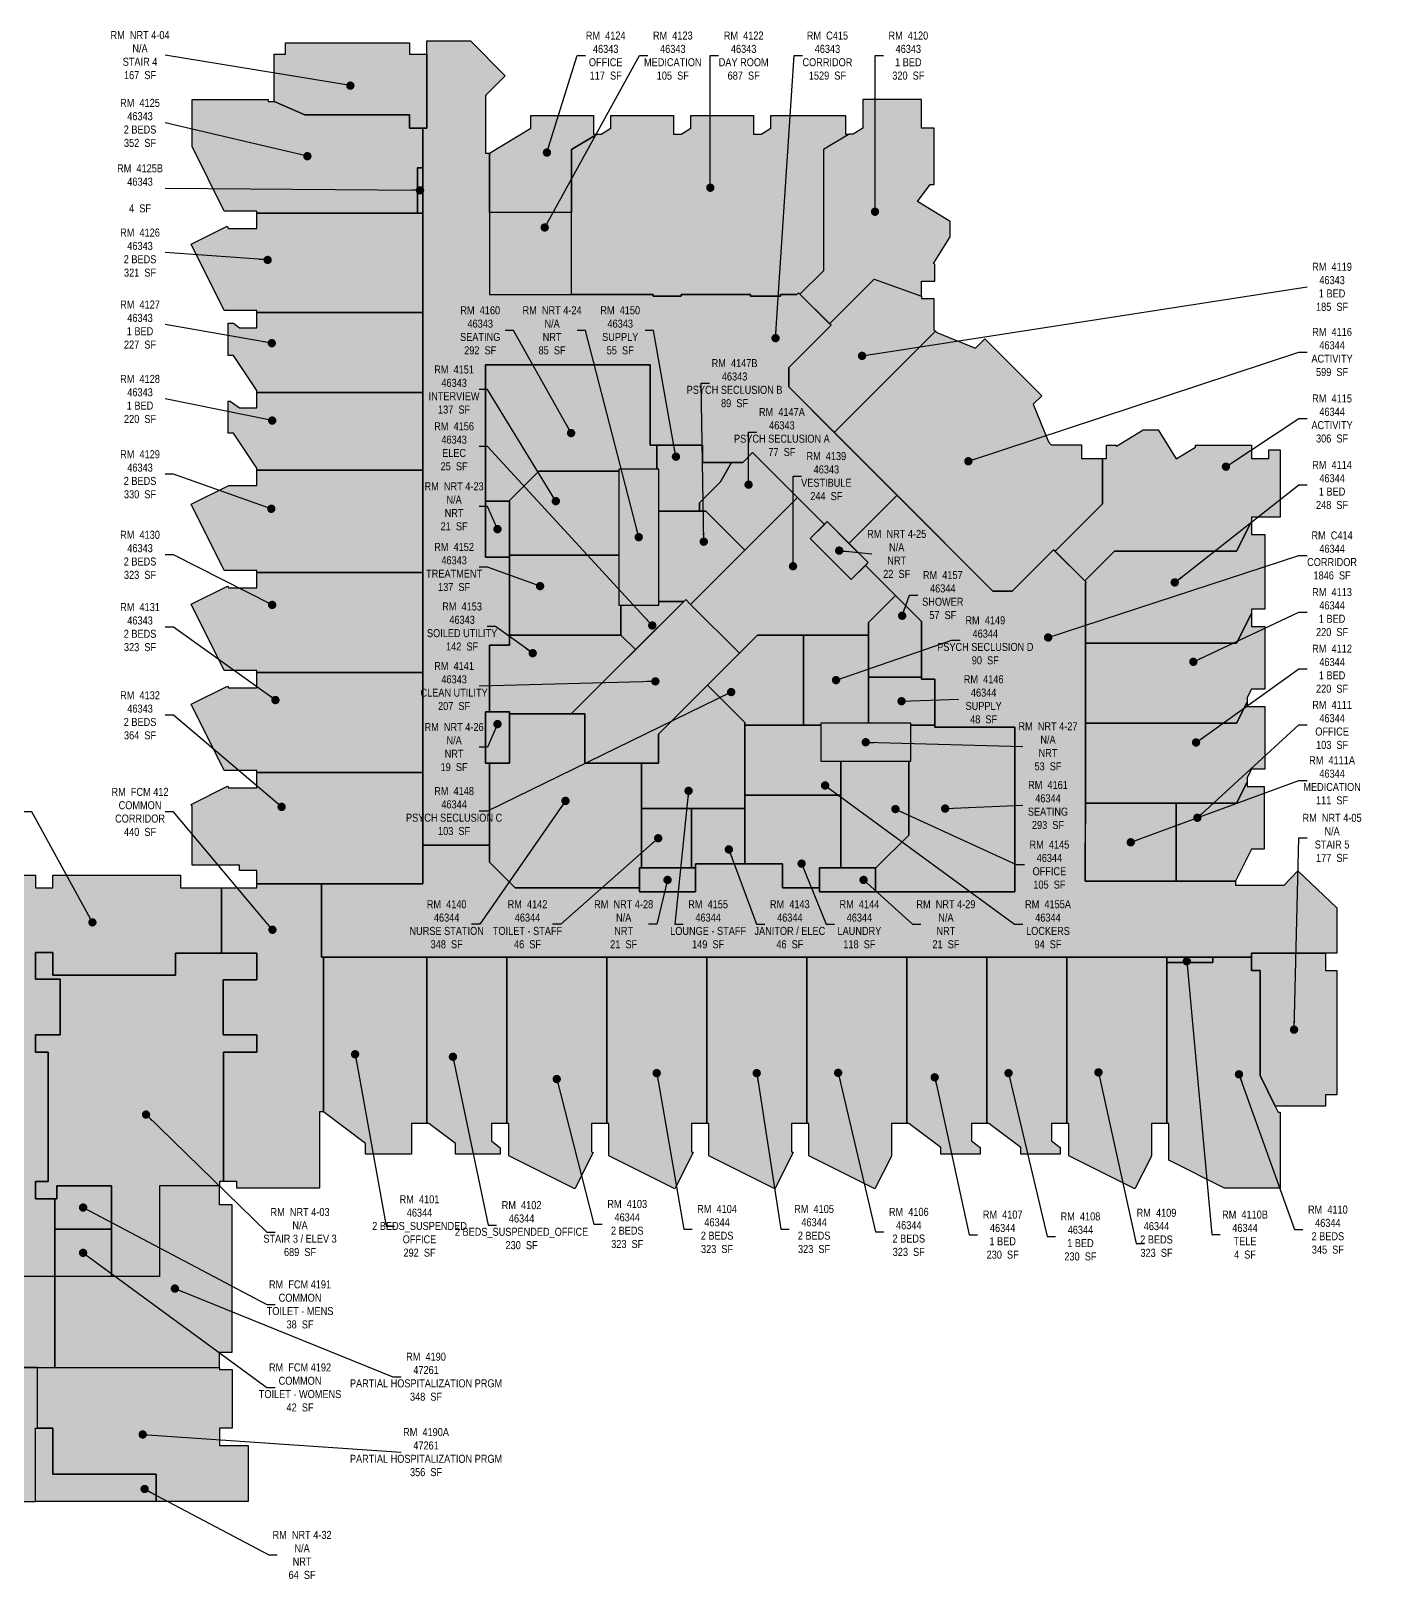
# Model space of a CAD drawing. Header units: inches. Extents: x 485 to 5366, y -42 to 4257.
# Drawn here: x 3328 to 5366, y 610 to 2931 of the extents above; entities that cross this region are included whole.
import ezdxf

# ---------------------------------------------------------------- set-up
doc = ezdxf.new("R2010")
doc.units = ezdxf.units.IN
doc.header["$LTSCALE"] = 48
doc.header["$MEASUREMENT"] = 0
for name, color, linetype in [('0-LABEL', 3, 'Continuous'), ('1-NRT', 200, 'Continuous'), ('1-NRT-PTN', 253, 'Continuous'), ('3-FCM', 190, 'Continuous'), ('3-FCM-PTN', 9, 'Continuous'), ('4-OCC', 6, 'Continuous'), ('4-OCC-PTN', 95, 'Continuous')]:
    doc.layers.add(name, color=color, linetype=linetype)
doc.styles.add('ArialN', font='ARIALN.TTF')
doc.dimstyles.new('AB-200', dxfattribs={"dimscale": 200, "dimtxt": 0.070312, "dimasz": 0.0625, "dimexe": 0.0625, "dimexo": 0.125, "dimgap": 0.1875, "dimtad": 0, "dimdec": 4, "dimrnd": 0.0625, "dimzin": 0, "dimdsep": 46, "dimlunit": 4, "dimtxsty": 'ArialN', "dimblk": 'ARCHTICK', "dimcen": 0.0625, "dimclrd": 256, "dimclre": 256, "dimclrt": 256, "dimadec": 0, "dimazin": 0, "dimtfac": 1, "dimtdec": 4, "dimtofl": 0, "dimtmove": 2, "dimatfit": 3, "dimldrblk": 'DOT', "dimfxl": 0, "dimfrac": 2, "dimtolj": 1, "dimtzin": 0, "dimlwd": -1, "dimlwe": -1, "dimarcsym": 0})

# ---------------------------------------------------------------- blocks, each defined once
blk = doc.blocks.new('_ArchTick')
at = {"const_width": 0.15}
blk.add_lwpolyline([(-0.5, -0.5), (0.5, 0.5)], dxfattribs=at)
blk = doc.blocks.new('_Dot')
at = {"lineweight": -2}
blk.add_line((-0.5, 0), (-1, 0), dxfattribs=at)
at = {"const_width": 0.5}
blk.add_lwpolyline([(-0.25, 0, 1), (0.25, 0, 1)], format="xyb", close=True, dxfattribs=at)

msp = doc.modelspace()

# ---------------------------------------------------------------- hatches: boundary and pattern name
at = {"layer": '1-NRT-PTN'}
for points in [[(3692.5, 2832), (3692.5, 2896), (3709.5, 2896), (3709.5, 2913), (3895.5, 2913), (3895.5, 2896), (3921.5, 2896), (3921.5, 2785), (3895.5, 2785), (3895.5, 2805), (3738.46208, 2805), (3692.5, 2825.43377)], [(4209.5, 2070), (4269.5, 2070), (4269.5, 2274), (4209.5, 2274)], [(4009.67066, 2226), (4045.73572, 2226), (4045.73572, 2142), (4009.67066, 2142)], [(4558.22792, 2108.36039), (4496.70963, 2169.87868), (4522.16548, 2195.33452), (4583.68377, 2133.81623)], [(4045.73572, 1833), (4009.67066, 1833), (4009.67066, 1910), (4045.73572, 1910)], [(4512.5, 1836), (4647.5, 1836), (4647.5, 1893), (4512.5, 1893)], [(4324.73572, 1640), (4240.73572, 1640), (4240.73572, 1676), (4324.73572, 1676)], [(4510.73572, 1676), (4594.73572, 1676), (4594.73572, 1640), (4510.73572, 1640)], [(3520.73572, 1063.375), (3448.73572, 1063.375), (3448.73572, 1199.28465), (3366.49586, 1199.28465), (3366.49586, 1180), (3334.5, 1180), (3334.5, 1206), (3353.5, 1206), (3353.5, 1400), (3334.5, 1400), (3334.5, 1426), (3371.5, 1426), (3371.5, 1509), (3334.5, 1509), (3334.5, 1549), (3360.5, 1549), (3360.5, 1515), (3544.5, 1515), (3544.5, 1548), (3666.5, 1548), (3666.5, 1508), (3615.968, 1508), (3615.968, 1426), (3666.5, 1426), (3666.5, 1400), (3616.5, 1400), (3616.5, 1206), (3610.5, 1206), (3610.5, 1199.28465), (3520.73572, 1199.28465)], [(5269.5, 1319), (5194.04577, 1319), (5171.5, 1364.55494), (5171.5, 1522), (5158.5, 1522), (5158.5, 1548), (5269.5, 1548), (5269.5, 1522), (5286.5, 1522), (5286.5, 1336), (5269.5, 1336)], [(3334.5, 726), (3334.5, 836), (3360.5, 836), (3360.5, 767), (3515.5, 767), (3515.5, 726)]]:
    msp.add_hatch(color=256, dxfattribs=at).paths.add_polyline_path(points)
at = {"layer": '3-FCM-PTN'}
for points in [[(3363.49793, 1180), (3363.49793, 1063.375), (3220.5, 1063.375), (3220.5, 1180), (3240.5, 1180), (3240.5, 1206), (3220.5, 1206), (3220.5, 1353.5), (3226.5, 1353.5), (3226.5, 1359.5), (3216.73572, 1359.5), (3216.73572, 1390.63533), (3240.5, 1390.63533), (3240.5, 1434.84467), (3177.44671, 1434.84467), (3177.44671, 1434), (3163.5, 1434), (3163.5, 1532), (3177.44671, 1532), (3192.5, 1532), (3192.5, 1646), (3240.5, 1646), (3240.5, 1665), (3334.5, 1665), (3334.5, 1646), (3360.5, 1646), (3360.5, 1665), (3552, 1665), (3552, 1646.17644), (3613.73572, 1646.17644), (3613.73572, 1548), (3544.5, 1548), (3544.5, 1515), (3360.5, 1515), (3360.5, 1549), (3334.5, 1549), (3334.5, 1509), (3371.5, 1509), (3371.5, 1426), (3334.5, 1426), (3334.5, 1400), (3353.5, 1400), (3353.5, 1206), (3334.5, 1206), (3334.5, 1180)], [(3613.73572, 1548), (3613.73572, 1646.17644), (3640.5, 1646.17644), (3640.5, 1646), (3666.5, 1646), (3666.5, 1652), (3763.5, 1652), (3763.5, 1542), (3766.5, 1542), (3766.5, 1310.25463), (3760.5, 1310.25463), (3760.5, 1196), (3636.5, 1196), (3636.5, 1206), (3616.5, 1206), (3616.5, 1400), (3666.5, 1400), (3666.5, 1426), (3615.968, 1426), (3615.968, 1508), (3666.5, 1508), (3666.5, 1548)], [(3363.49793, 1180), (3366.49586, 1180), (3366.49586, 1199.28465), (3448.73572, 1199.28465), (3448.73572, 1134.32982), (3363.49689, 1134.32982)], [(3363.49689, 1134.32982), (3448.73572, 1134.32982), (3448.73572, 1063.375), (3363.49689, 1063.375)]]:
    msp.add_hatch(color=256, dxfattribs=at).paths.add_polyline_path(points)
at = {"layer": '4-OCC-PTN'}
for color, points in [(45, [(4015.67066, 1710), (3915.5, 1710), (3915.5, 2785), (3921.5, 2785), (3921.5, 2916), (3987.01472, 2916), (4039.34269, 2863.67203), (4009.67066, 2834), (4009.67066, 2748), (4015.67066, 2748), (4015.67066, 2536), (4261.33512, 2536), (4261.33512, 2533.18868), (4303.33512, 2533.18868), (4303.33512, 2536), (4407, 2536), (4407, 2533.18868), (4451.99312, 2533.18868), (4452, 2536), (4476.75065, 2536), (4479.23593, 2538.48528), (4528.0263, 2489.69491), (4464.52587, 2426.19448), (4464.52587, 2397.22392), (4626.9181, 2234.83169), (4554.7932, 2162.7068), (4522.16548, 2195.33452), (4517.92284, 2191.09188), (4410.25736, 2298.75736), (4395.5, 2284), (4335, 2284), (4335, 2310), (4269.5, 2310), (4256.67066, 2310), (4256.67066, 2430.18019), (4009.67066, 2430.18019), (4009.67066, 2226), (4009.67066, 2142), (4045.73572, 2142), (4045.73572, 2010), (4015.67066, 2010), (4015.67066, 1910), (4009.67066, 1910), (4009.67066, 1833), (4015.67066, 1833)]), (45, [(3915.5, 2726), (3907.5, 2726), (3907.5, 2658), (3666.5, 2658), (3666.5, 2661), (3617.71944, 2661), (3569.5, 2757.64937), (3569.5, 2828.43377), (3683.5, 2828.43377), (3683.5, 2825.43377), (3692.5, 2825.43377), (3738.46208, 2805), (3895.5, 2805), (3895.5, 2785), (3915.5, 2785)]), (45, [(4525.90498, 2491.81623), (4592.73815, 2558.6494), (4663.5, 2533.18829), (4663.5, 2556), (4683.5, 2556), (4683.5, 2581.45492), (4681.89559, 2582.44225), (4706.5, 2622.42442), (4706.5, 2645.32093), (4657.5381, 2675.45133), (4676.5, 2701), (4682.5, 2701), (4682.5, 2785), (4663.5, 2785), (4663.5, 2811), (4663.5, 2828), (4575.5, 2828), (4575.5, 2785), (4561.18453, 2776.43332), (4555.34227, 2776.43332), (4516.5, 2753.18927), (4516.5, 2571.50671), (4481.35725, 2536.36396)]), (45, [(4138.5, 2659), (4015.67066, 2659), (4015.67066, 2748), (4077.5, 2785), (4077.5, 2804), (4171.5, 2804), (4171.5, 2776.43332), (4177.34227, 2776.43332), (4138.5, 2753.18927)]), (45, [(4138.5, 2536), (4138.5, 2753.18927), (4177.34227, 2776.43332), (4183.18453, 2776.43332), (4197.5, 2785), (4197.5, 2804), (4291.5, 2804), (4291.5, 2785), (4291.5, 2776.43332), (4303.18453, 2776.43332), (4317.5, 2785), (4317.5, 2804), (4411.5, 2804), (4411.5, 2776.43332), (4423.18453, 2776.43332), (4437.5, 2785), (4437.5, 2804), (4549.5, 2804), (4549.5, 2776.43332), (4555.34227, 2776.43332), (4516.5, 2753.18927), (4516.5, 2571.50671), (4481.35725, 2536.36396), (4479.23593, 2538.48528), (4476.75065, 2536), (4452, 2536), (4451.99312, 2533.18868), (4407, 2533.18868), (4407, 2536), (4303.33512, 2536), (4303.33512, 2533.18868), (4261.33512, 2533.18868), (4261.33512, 2536)]), (45, [(3915.5, 2658), (3907.5, 2658), (3907.5, 2726), (3915.5, 2726)]), (45, [(3915.5, 2509), (3666.5, 2509), (3666.5, 2512), (3617.71944, 2512), (3568.14062, 2611.37406), (3622.29372, 2638.39164), (3623.98584, 2635), (3666.5, 2635), (3666.5, 2658), (3915.5, 2658)]), (45, [(4138.5, 2659), (4015.67066, 2659), (4015.67066, 2536), (4138.5, 2536)]), (45, [(4525.90498, 2491.81623), (4592.73815, 2558.6494), (4663.5, 2533.18829), (4663.5, 2530), (4682.25124, 2530), (4682.25124, 2482.69951), (4684.47377, 2480.67939), (4532.77208, 2328.97771), (4464.52587, 2397.22392), (4464.52587, 2426.19448), (4528.0263, 2489.69491)]), (45, [(3915.5, 2389), (3666.5, 2389), (3666.5, 2392), (3631.73572, 2444.5), (3623.49347, 2444.5), (3623.49347, 2493), (3631.73572, 2493), (3640.5, 2486), (3666.5, 2486), (3666.5, 2509), (3915.5, 2509)]), (42, [(4532.77208, 2328.97771), (4684.47377, 2480.67939), (4686.6963, 2478.65928), (4744.88414, 2455.38414), (4758.87868, 2469.37868), (4844.12868, 2384.12868), (4831.38414, 2371.38414), (4853.93911, 2314.99672), (4857.98522, 2310.53695), (4903.5, 2310.53695), (4903.5, 2290), (4935.11062, 2290), (4935.11062, 2222.19937), (4863.94827, 2151.03701), (4861.82695, 2153.15833), (4799.69448, 2091.02587), (4770.72392, 2091.02587)]), (45, [(4009.67066, 2430.18019), (4256.67066, 2430.18019), (4256.67066, 2310), (4266.5, 2310), (4266.5, 2274), (4209.5, 2274), (4209.5, 2271), (4089.49308, 2271), (4044.49308, 2226), (4009.67066, 2226)]), (45, [(3915.5, 2272.5), (3666.5, 2272.5), (3666.5, 2275.5), (3631.73572, 2328), (3623.49347, 2328), (3623.49347, 2376), (3626.5, 2376), (3640.5, 2366), (3666.5, 2366), (3666.5, 2389), (3915.5, 2389)]), (42, [(4863.94827, 2151.03701), (4935.11062, 2222.19937), (4935.11062, 2290), (4941, 2290), (4941, 2310), (4954.95492, 2310), (4955.94225, 2308.39559), (4995.92442, 2333), (5018.82093, 2333), (5045.7199, 2289.28917), (5074.5, 2307), (5074.5, 2310), (5158.5, 2310), (5158.5, 2290), (5184.5, 2290), (5184.5, 2303), (5201.5, 2303), (5201.5, 2202), (5158.5, 2202), (5158.5, 2195.2918), (5136.3541, 2151), (4953.00671, 2151), (4908.496, 2106.48929)]), (45, [(4330.9078, 2211), (4269.5, 2211), (4269.5, 2274), (4266.5, 2274), (4266.5, 2310), (4335, 2310), (4335, 2284), (4378.91916, 2284), (4362.33831, 2254.96472), (4330.9078, 2223.5342)]), (45, [(4398.69285, 2152.45067), (4340.14351, 2211), (4330.9078, 2211), (4330.9078, 2223.5342), (4362.33831, 2254.96472), (4378.91916, 2284), (4395.5, 2284), (4410.25736, 2298.75736), (4477.62786, 2231.38686)]), (45, [(3915.5, 2119), (3666.5, 2119), (3666.5, 2122), (3617.71944, 2122), (3568.14062, 2221.37406), (3624.51528, 2249.5), (3666.5, 2249.5), (3666.5, 2272.5), (3915.5, 2272.5)]), (45, [(4044.49308, 2226), (4089.49308, 2271), (4209.5, 2271), (4209.5, 2145), (4045.73572, 2145), (4045.73572, 2226)]), (42, [(3763.5, 1542), (3763.5, 1652), (3915.5, 1652), (3915.5, 1710), (4015.67066, 1710), (4015.67066, 1684.48528), (4054.15594, 1646), (4240.73572, 1646), (4240.73572, 1640), (4324.73572, 1640), (4324.73572, 1682), (4455, 1682), (4455, 1646), (4510.73572, 1646), (4510.73572, 1640), (4594.73572, 1640), (4803.5, 1640), (4803.5, 1887), (4683.5, 1887), (4683.5, 1959), (4663.5, 1959), (4663.5, 2045.51472), (4579.44113, 2129.57359), (4583.68377, 2133.81623), (4554.7932, 2162.7068), (4626.9181, 2234.83169), (4770.72392, 2091.02587), (4799.69448, 2091.02587), (4861.82695, 2153.15833), (4910.61732, 2104.36797), (4909.5, 2103.25065), (4909.5, 2079), (4909.5, 2034), (4909.5, 2001), (4909.5, 1959), (4909.5, 1884), (4909.5, 1839), (4909.5, 1764), (4909.26428, 1719), (4909.26428, 1656), (5134.5, 1656), (5134.5, 1650), (5207.5, 1650), (5228.25653, 1671.74494), (5286.5, 1616.14889), (5286.5, 1548), (5158.5, 1548), (5158.5, 1542)]), (45, [(4390.67462, 1997.82538), (4317.3717, 2071.1283), (4398.69285, 2152.45067), (4477.62786, 2231.38686), (4517.92284, 2191.09188), (4496.70963, 2169.87868), (4558.22792, 2108.36039), (4579.44113, 2129.57359), (4624.50943, 2084.50529), (4584, 2043.99524), (4584, 2025.25808), (4417.84996, 2025.25808)]), (45, [(4317.3717, 2071.1283), (4309.93488, 2078.56512), (4307.12945, 2075.75968), (4269.5, 2075.75968), (4269.5, 2211), (4340.14351, 2211), (4398.69285, 2152.45067)]), (42, [(4908.496, 2106.48929), (4953.00671, 2151), (5136.3541, 2151), (5158.5, 2195.2918), (5158.5, 2176), (5178.5, 2176), (5178.5, 2064), (5158.5, 2064), (5158.5, 2057.2918), (5136.3541, 2013), (4909.5, 2013), (4909.5, 2103.25065), (4910.61732, 2104.36797)]), (45, [(4045.73572, 2142), (4045.73572, 2145), (4209.5, 2145), (4209.5, 2070), (4212.5, 2070), (4212.5, 2025), (4045.73572, 2025)]), (45, [(3915.5, 1969), (3666.5, 1969), (3666.5, 1972), (3617.71944, 1972), (3568.14062, 2071.37406), (3622.69319, 2098.59094), (3624.21992, 2096), (3666.5, 2096), (3666.5, 2119), (3915.5, 2119)]), (45, [(4269, 1833), (4158.5, 1833), (4158.5, 1907), (4138.37154, 1907), (4307.12945, 2075.75968), (4309.93488, 2078.56512), (4317.3717, 2071.1283), (4390.67462, 1997.82538), (4269, 1876.40812)]), (45, [(4234.80709, 2003.43555), (4212.5, 2025), (4212.5, 2070), (4269.5, 2070), (4269.5, 2075.75968), (4307.12945, 2075.75968)]), (42, [(4663.5, 1962), (4584, 1962), (4584, 2043.99524), (4624.50943, 2084.50529), (4663.5, 2045.51472)]), (42, [(4909.5, 2013), (5136.3541, 2013), (5158.5, 2057.2918), (5158.5, 2038), (5178.5, 2038), (5178.5, 1944), (5158.5, 1944), (5152.2082, 1931.41641), (5152.2082, 1924.7082), (5136.3541, 1893), (4909.5, 1893)]), (45, [(4045.73572, 2025), (4212.5, 2025), (4234.80709, 2003.43555), (4138.37154, 1907), (4045.73572, 1907), (4045.73572, 1910), (4015.67066, 1910), (4015.67066, 2010), (4045.73572, 2010)]), (42, [(4486.90704, 1890), (4398.5, 1890), (4398.5, 1894.25736), (4342.75262, 1950.00474), (4390.67462, 1997.82538), (4417.84996, 2025.25808), (4486.90801, 2025.25808)]), (42, [(4512.5, 1890), (4486.90704, 1890), (4486.90801, 2025.25808), (4584, 2025.25808), (4584, 1893), (4512.5, 1893)]), (45, [(3915.5, 1819), (3666.5, 1819), (3666.5, 1822), (3617.71944, 1822), (3568.14062, 1921.37406), (3622.69319, 1948.59094), (3624.21992, 1946), (3666.5, 1946), (3666.5, 1969), (3915.5, 1969)]), (42, [(4398.5, 1765), (4243.73572, 1765), (4243.73572, 1833), (4269, 1833), (4269, 1876.40812), (4342.75262, 1950.00474), (4398.5, 1894.25736)]), (42, [(4584, 1893), (4584, 1962), (4663.5, 1962), (4663.5, 1959), (4683.5, 1959), (4683.5, 1890), (4647.5, 1890), (4647.5, 1893)]), (42, [(4240.73572, 1646), (4054.15594, 1646), (4015.67066, 1684.48528), (4015.67066, 1833), (4045.73572, 1833), (4045.73572, 1907), (4138.37154, 1907), (4158.5, 1907), (4158.5, 1833), (4243.73572, 1833), (4243.73572, 1676), (4240.73572, 1676)]), (42, [(4909.5, 1893), (5136.3541, 1893), (5152.2082, 1924.7082), (5152.2082, 1918), (5178.5, 1918), (5178.5, 1824), (5158.5, 1824), (5152.2082, 1811.41641), (5152.2082, 1804.7082), (5136.3541, 1773), (4909.5, 1773)]), (42, [(4542.5, 1785), (4398.5, 1785), (4398.5, 1890), (4512.5, 1890), (4512.5, 1836), (4542.5, 1836)]), (42, [(4594.73572, 1640), (4594.73572, 1676), (4595.25736, 1676), (4644.5, 1725.24264), (4644.5, 1836), (4647.5, 1836), (4647.5, 1890), (4683.5, 1890), (4683.5, 1887), (4803.5, 1887), (4803.5, 1640)]), (42, [(4542.5, 1676), (4542.5, 1836), (4644.5, 1836), (4644.5, 1725.24264), (4595.25736, 1676)]), (45, [(3915.5, 1819), (3915.5, 1652), (3666.5, 1652), (3666.5, 1672), (3640.5, 1672), (3640.5, 1680), (3569.5, 1680), (3569.5, 1768.64937), (3568.14062, 1771.37406), (3622.69319, 1798.59094), (3624.21992, 1796), (3666.5, 1796), (3666.5, 1819)]), (42, [(5045.86419, 1773), (5136.3541, 1773), (5152.2082, 1804.7082), (5152.2082, 1798), (5177.5, 1798), (5177.5, 1704), (5158.5, 1704), (5134.5, 1656), (5045.86419, 1656), (5045.86419, 1719), (5045.86419, 1764)]), (42, [(4243.73572, 1765), (4318.73572, 1765), (4318.73572, 1676), (4243.73572, 1676)]), (42, [(4318.73572, 1676), (4318.73572, 1765), (4398.5, 1765), (4398.5, 1682), (4324.73572, 1682), (4324.73572, 1676)]), (42, [(4398.5, 1682), (4398.5, 1785), (4542.5, 1785), (4542.5, 1676), (4510.73572, 1676), (4510.73572, 1646), (4455, 1646), (4455, 1682)]), (42, [(4909.5, 1773), (5045.86419, 1773), (5045.86419, 1656), (4909.26428, 1656)]), (42, [(3766.5, 1310.25463), (3766.5, 1542), (3921.5, 1542), (3921.5, 1293), (3898.5, 1293), (3898.5, 1247), (3829.48926, 1247), (3829.48926, 1263)]), (42, [(3921.5, 1293), (3921.5, 1542), (4041.5, 1542), (4041.5, 1293), (4018.5, 1293), (4018.5, 1267), (4031.5, 1256.5076), (4031.5, 1247), (3964.48926, 1247), (3964.48926, 1263), (3924.5, 1293)]), (42, [(4041.5, 1293), (4041.5, 1542), (4191.5, 1542), (4191.5, 1293), (4168.5, 1293), (4168.5, 1250.48584), (4171.09094, 1249.19319), (4143.87406, 1194.64062), (4044.5, 1244.21944), (4044.5, 1293)]), (42, [(4191.5, 1293), (4191.5, 1542), (4341.5, 1542), (4341.5, 1293), (4318.5, 1293), (4318.5, 1250.71992), (4321.09094, 1249.19319), (4293.87406, 1194.64062), (4194.5, 1244.21944), (4194.5, 1293)]), (42, [(4341.5, 1293), (4341.5, 1542), (4491.5, 1542), (4491.5, 1293), (4468.5, 1293), (4468.5, 1250.71992), (4471.09094, 1249.19319), (4443.87406, 1194.64062), (4344.5, 1244.21944), (4344.5, 1293)]), (42, [(4491.5, 1293), (4491.5, 1542), (4641.5, 1542), (4641.5, 1293), (4618.5, 1293), (4618.5, 1244), (4593.87406, 1194.64062), (4494.5, 1244.21944), (4494.5, 1293)]), (42, [(4641.5, 1293), (4641.5, 1542), (4761.5, 1542), (4761.5, 1293), (4738.5, 1293), (4738.5, 1267), (4751.5, 1257), (4751.5, 1247), (4692.48711, 1247), (4692.48711, 1257), (4644.5, 1293)]), (42, [(4761.5, 1293), (4761.5, 1542), (4881.5, 1542), (4881.5, 1293), (4858.5, 1293), (4858.5, 1267), (4871.5, 1257), (4871.5, 1247), (4812.48711, 1247), (4812.48711, 1257), (4764.5, 1293)]), (42, [(4881.5, 1293), (4881.5, 1542), (5031.5, 1542), (5031.5, 1293), (5008.5, 1293), (5008.5, 1244), (4983.87406, 1194.64062), (4884.5, 1244.21944), (4884.5, 1293)]), (42, [(5031.5, 1293), (5031.5, 1534), (5100.73572, 1534), (5100.73572, 1542), (5158.5, 1542), (5158.5, 1522), (5171.5, 1522), (5171.5, 1364.55494), (5194.04577, 1319), (5198.5, 1310), (5201.5, 1310), (5201.5, 1196), (5118.14937, 1196), (5034.5, 1237.7336), (5034.5, 1293)]), (42, [(5031.5, 1542), (5100.73572, 1542), (5100.73572, 1534), (5031.5, 1534)]), (131, [(3610.5, 927), (3610.5, 950), (3629.5, 950), (3629.5, 1171), (3610.5, 1171), (3610.5, 1199.28465), (3520.73572, 1199.28465), (3520.73572, 1063.375), (3363.49793, 1063.375), (3363.49793, 927)]), (131, [(3363.49793, 1063.375), (3220.5, 1063.375), (3220.5, 950), (3240.5, 950), (3240.5, 927), (3363.49793, 927)]), (131, [(3240.5, 927), (3240.5, 924), (3220.5, 924), (3220.5, 836), (3240.5, 836), (3240.5, 810), (3197.5, 810), (3197.5, 726), (3334.5, 726), (3334.5, 836), (3337.5, 836), (3337.5, 927)]), (131, [(3337.5, 836), (3337.5, 927), (3610.5, 927), (3610.5, 924), (3629.5, 924), (3629.5, 836), (3610.5, 836), (3610.5, 810), (3653.5, 810), (3653.5, 726), (3515.5, 726), (3515.5, 767), (3360.5, 767), (3360.5, 836)])]:
    msp.add_hatch(color=color, dxfattribs=at).paths.add_polyline_path(points)

# ---------------------------------------------------------------- linework, layer by layer
at = {"layer": '1-NRT'}
for points in [[(3692.5, 2832), (3692.5, 2896), (3709.5, 2896), (3709.5, 2913), (3895.5, 2913), (3895.5, 2896), (3921.5, 2896), (3921.5, 2785), (3895.5, 2785), (3895.5, 2805), (3738.46208, 2805), (3692.5, 2825.43377)], [(4209.5, 2070), (4269.5, 2070), (4269.5, 2274), (4209.5, 2274)], [(4009.67066, 2226), (4045.73572, 2226), (4045.73572, 2142), (4009.67066, 2142)], [(4558.22792, 2108.36039), (4496.70963, 2169.87868), (4522.16548, 2195.33452), (4583.68377, 2133.81623)], [(4045.73572, 1833), (4009.67066, 1833), (4009.67066, 1910), (4045.73572, 1910)], [(4512.5, 1836), (4647.5, 1836), (4647.5, 1893), (4512.5, 1893)], [(4324.73572, 1640), (4240.73572, 1640), (4240.73572, 1676), (4324.73572, 1676)], [(4510.73572, 1676), (4594.73572, 1676), (4594.73572, 1640), (4510.73572, 1640)], [(3520.73572, 1063.375), (3448.73572, 1063.375), (3448.73572, 1199.28465), (3366.49586, 1199.28465), (3366.49586, 1180), (3334.5, 1180), (3334.5, 1206), (3353.5, 1206), (3353.5, 1400), (3334.5, 1400), (3334.5, 1426), (3371.5, 1426), (3371.5, 1509), (3334.5, 1509), (3334.5, 1549), (3360.5, 1549), (3360.5, 1515), (3544.5, 1515), (3544.5, 1548), (3666.5, 1548), (3666.5, 1508), (3615.968, 1508), (3615.968, 1426), (3666.5, 1426), (3666.5, 1400), (3616.5, 1400), (3616.5, 1206), (3610.5, 1206), (3610.5, 1199.28465), (3520.73572, 1199.28465)], [(5269.5, 1319), (5194.04577, 1319), (5171.5, 1364.55494), (5171.5, 1522), (5158.5, 1522), (5158.5, 1548), (5269.5, 1548), (5269.5, 1522), (5286.5, 1522), (5286.5, 1336), (5269.5, 1336)], [(3334.5, 726), (3334.5, 836), (3360.5, 836), (3360.5, 767), (3515.5, 767), (3515.5, 726)]]:
    msp.add_lwpolyline(points, close=True, dxfattribs=at)
at = {"layer": '3-FCM'}
msp.add_lwpolyline([(3240.5, 1665), (3334.5, 1665), (3334.5, 1646), (3360.5, 1646), (3360.5, 1665), (3552, 1665), (3552, 1646.17644), (3613.73572, 1646.17644), (3613.73572, 1548), (3544.5, 1548), (3544.5, 1515), (3360.5, 1515), (3360.5, 1549), (3334.5, 1549), (3334.5, 1509), (3371.5, 1509), (3371.5, 1426), (3334.5, 1426), (3334.5, 1400), (3353.5, 1400), (3353.5, 1206), (3334.5, 1206), (3334.5, 1180), (3363.49793, 1180), (3363.49793, 1063.375), (3220.5, 1063.375)], dxfattribs=at)
for points in [[(3613.73572, 1548), (3613.73572, 1646.17644), (3640.5, 1646.17644), (3640.5, 1646), (3666.5, 1646), (3666.5, 1652), (3763.5, 1652), (3763.5, 1542), (3766.5, 1542), (3766.5, 1310.25463), (3760.5, 1310.25463), (3760.5, 1196), (3636.5, 1196), (3636.5, 1206), (3616.5, 1206), (3616.5, 1400), (3666.5, 1400), (3666.5, 1426), (3615.968, 1426), (3615.968, 1508), (3666.5, 1508), (3666.5, 1548)], [(3363.49793, 1180), (3366.49586, 1180), (3366.49586, 1199.28465), (3448.73572, 1199.28465), (3448.73572, 1134.32982), (3363.49689, 1134.32982)], [(3363.49689, 1134.32982), (3448.73572, 1134.32982), (3448.73572, 1063.375), (3363.49689, 1063.375)]]:
    msp.add_lwpolyline(points, close=True, dxfattribs=at)
at = {"layer": '4-OCC'}
for points in [[(4015.67066, 1710), (3915.5, 1710), (3915.5, 2785), (3921.5, 2785), (3921.5, 2916), (3987.01472, 2916), (4039.34269, 2863.67203), (4009.67066, 2834), (4009.67066, 2748), (4015.67066, 2748), (4015.67066, 2536), (4261.33512, 2536), (4261.33512, 2533.18868), (4303.33512, 2533.18868), (4303.33512, 2536), (4407, 2536), (4407, 2533.18868), (4451.99312, 2533.18868), (4452, 2536), (4476.75065, 2536), (4479.23593, 2538.48528), (4528.0263, 2489.69491), (4464.52587, 2426.19448), (4464.52587, 2397.22392), (4626.9181, 2234.83169), (4554.7932, 2162.7068), (4522.16548, 2195.33452), (4517.92284, 2191.09188), (4410.25736, 2298.75736), (4395.5, 2284), (4335, 2284), (4335, 2310), (4269.5, 2310), (4256.67066, 2310), (4256.67066, 2430.18019), (4009.67066, 2430.18019), (4009.67066, 2226), (4009.67066, 2142), (4045.73572, 2142), (4045.73572, 2010), (4015.67066, 2010), (4015.67066, 1910), (4009.67066, 1910), (4009.67066, 1833), (4015.67066, 1833)], [(3915.5, 2726), (3907.5, 2726), (3907.5, 2658), (3666.5, 2658), (3666.5, 2661), (3617.71944, 2661), (3569.5, 2757.64937), (3569.5, 2828.43377), (3683.5, 2828.43377), (3683.5, 2825.43377), (3692.5, 2825.43377), (3738.46208, 2805), (3895.5, 2805), (3895.5, 2785), (3915.5, 2785)], [(4525.90498, 2491.81623), (4592.73815, 2558.6494), (4663.5, 2533.18829), (4663.5, 2556), (4683.5, 2556), (4683.5, 2581.45492), (4681.89559, 2582.44225), (4706.5, 2622.42442), (4706.5, 2645.32093), (4657.5381, 2675.45133), (4676.5, 2701), (4682.5, 2701), (4682.5, 2785), (4663.5, 2785), (4663.5, 2811), (4663.5, 2811), (4663.5, 2828), (4575.5, 2828), (4575.5, 2785), (4561.18453, 2776.43332), (4555.34227, 2776.43332), (4516.5, 2753.18927), (4516.5, 2571.50671), (4481.35725, 2536.36396)], [(4138.5, 2659), (4015.67066, 2659), (4015.67066, 2748), (4077.5, 2785), (4077.5, 2804), (4171.5, 2804), (4171.5, 2776.43332), (4177.34227, 2776.43332), (4138.5, 2753.18927)], [(4138.5, 2536), (4138.5, 2753.18927), (4177.34227, 2776.43332), (4183.18453, 2776.43332), (4197.5, 2785), (4197.5, 2804), (4291.5, 2804), (4291.5, 2785), (4291.5, 2776.43332), (4303.18453, 2776.43332), (4317.5, 2785), (4317.5, 2804), (4411.5, 2804), (4411.5, 2776.43332), (4423.18453, 2776.43332), (4437.5, 2785), (4437.5, 2804), (4549.5, 2804), (4549.5, 2776.43332), (4555.34227, 2776.43332), (4516.5, 2753.18927), (4516.5, 2571.50671), (4481.35725, 2536.36396), (4479.23593, 2538.48528), (4476.75065, 2536), (4452, 2536), (4451.99312, 2533.18868), (4407, 2533.18868), (4407, 2536), (4303.33512, 2536), (4303.33512, 2533.18868), (4261.33512, 2533.18868), (4261.33512, 2536)], [(3915.5, 2658), (3907.5, 2658), (3907.5, 2726), (3915.5, 2726)], [(3915.5, 2509), (3666.5, 2509), (3666.5, 2512), (3617.71944, 2512), (3568.14062, 2611.37406), (3622.29372, 2638.39164), (3623.98584, 2635), (3666.5, 2635), (3666.5, 2658), (3915.5, 2658)], [(4138.5, 2659), (4015.67066, 2659), (4015.67066, 2536), (4138.5, 2536)], [(4525.90498, 2491.81623), (4592.73815, 2558.6494), (4663.5, 2533.18829), (4663.5, 2530), (4682.25124, 2530), (4682.25124, 2482.69951), (4684.47377, 2480.67939), (4532.77208, 2328.97771), (4464.52587, 2397.22392), (4464.52587, 2426.19448), (4528.0263, 2489.69491)], [(3915.5, 2389), (3666.5, 2389), (3666.5, 2392), (3631.73572, 2444.5), (3623.49347, 2444.5), (3623.49347, 2493), (3631.73572, 2493), (3640.5, 2486), (3666.5, 2486), (3666.5, 2509), (3915.5, 2509)], [(4532.77208, 2328.97771), (4684.47377, 2480.67939), (4686.6963, 2478.65928), (4744.88414, 2455.38414), (4758.87868, 2469.37868), (4844.12868, 2384.12868), (4831.38414, 2371.38414), (4853.93911, 2314.99672), (4857.98522, 2310.53695), (4903.5, 2310.53695), (4903.5, 2290), (4935.11062, 2290), (4935.11062, 2222.19937), (4863.94827, 2151.03701), (4861.82695, 2153.15833), (4799.69448, 2091.02587), (4770.72392, 2091.02587)], [(4009.67066, 2430.18019), (4256.67066, 2430.18019), (4256.67066, 2310), (4266.5, 2310), (4266.5, 2274), (4209.5, 2274), (4209.5, 2271), (4089.49308, 2271), (4044.49308, 2226), (4009.67066, 2226)], [(3915.5, 2272.5), (3666.5, 2272.5), (3666.5, 2275.5), (3631.73572, 2328), (3623.49347, 2328), (3623.49347, 2376), (3626.5, 2376), (3640.5, 2366), (3666.5, 2366), (3666.5, 2389), (3915.5, 2389)], [(4863.94827, 2151.03701), (4935.11062, 2222.19937), (4935.11062, 2290), (4941, 2290), (4941, 2310), (4954.95492, 2310), (4955.94225, 2308.39559), (4995.92442, 2333), (5018.82093, 2333), (5045.7199, 2289.28917), (5074.5, 2307), (5074.5, 2310), (5158.5, 2310), (5158.5, 2290), (5184.5, 2290), (5184.5, 2303), (5201.5, 2303), (5201.5, 2202), (5158.5, 2202), (5158.5, 2195.2918), (5136.3541, 2151), (4953.00671, 2151), (4908.496, 2106.48929)], [(4330.9078, 2211), (4269.5, 2211), (4269.5, 2274), (4266.5, 2274), (4266.5, 2310), (4335, 2310), (4335, 2284), (4378.91916, 2284), (4362.33831, 2254.96472), (4330.9078, 2223.5342)], [(4398.69285, 2152.45067), (4340.14351, 2211), (4330.9078, 2211), (4330.9078, 2223.5342), (4362.33831, 2254.96472), (4378.91916, 2284), (4395.5, 2284), (4410.25736, 2298.75736), (4477.62786, 2231.38686)], [(3915.5, 2119), (3666.5, 2119), (3666.5, 2122), (3617.71944, 2122), (3568.14062, 2221.37406), (3624.51528, 2249.5), (3666.5, 2249.5), (3666.5, 2272.5), (3915.5, 2272.5)], [(4044.49308, 2226), (4089.49308, 2271), (4209.5, 2271), (4209.5, 2145), (4045.73572, 2145), (4045.73572, 2226)], [(3763.5, 1542), (3763.5, 1652), (3915.5, 1652), (3915.5, 1710), (4015.67066, 1710), (4015.67066, 1684.48528), (4054.15594, 1646), (4240.73572, 1646), (4240.73572, 1640), (4324.73572, 1640), (4324.73572, 1682), (4455, 1682), (4455, 1646), (4510.73572, 1646), (4510.73572, 1640), (4594.73572, 1640), (4803.5, 1640), (4803.5, 1887), (4683.5, 1887), (4683.5, 1959), (4663.5, 1959), (4663.5, 2045.51472), (4579.44113, 2129.57359), (4583.68377, 2133.81623), (4554.7932, 2162.7068), (4626.9181, 2234.83169), (4770.72392, 2091.02587), (4799.69448, 2091.02587), (4861.82695, 2153.15833), (4910.61732, 2104.36797), (4909.5, 2103.25065), (4909.5, 2079), (4909.5, 2034), (4909.5, 2001), (4909.5, 1959), (4909.5, 1884), (4909.5, 1839), (4909.5, 1764), (4909.26428, 1719), (4909.26428, 1656), (5134.5, 1656), (5134.5, 1650), (5207.5, 1650), (5228.25653, 1671.74494), (5286.5, 1616.14889), (5286.5, 1548), (5158.5, 1548), (5158.5, 1542)], [(4390.67462, 1997.82538), (4317.3717, 2071.1283), (4398.69285, 2152.45067), (4477.62786, 2231.38686), (4517.92284, 2191.09188), (4496.70963, 2169.87868), (4558.22792, 2108.36039), (4579.44113, 2129.57359), (4624.50943, 2084.50529), (4584, 2043.99524), (4584, 2025.25808), (4417.84996, 2025.25808)], [(4317.3717, 2071.1283), (4309.93488, 2078.56512), (4307.12945, 2075.75968), (4269.5, 2075.75968), (4269.5, 2211), (4340.14351, 2211), (4398.69285, 2152.45067)], [(4908.496, 2106.48929), (4953.00671, 2151), (5136.3541, 2151), (5158.5, 2195.2918), (5158.5, 2176), (5178.5, 2176), (5178.5, 2064), (5158.5, 2064), (5158.5, 2057.2918), (5136.3541, 2013), (4909.5, 2013), (4909.5, 2103.25065), (4910.61732, 2104.36797)], [(4045.73572, 2142), (4045.73572, 2145), (4209.5, 2145), (4209.5, 2070), (4212.5, 2070), (4212.5, 2025), (4045.73572, 2025)], [(3915.5, 1969), (3666.5, 1969), (3666.5, 1972), (3617.71944, 1972), (3568.14062, 2071.37406), (3622.69319, 2098.59094), (3624.21992, 2096), (3666.5, 2096), (3666.5, 2119), (3915.5, 2119)], [(4269, 1833), (4158.5, 1833), (4158.5, 1907), (4138.37154, 1907), (4307.12945, 2075.75968), (4309.93488, 2078.56512), (4317.3717, 2071.1283), (4390.67462, 1997.82538), (4269, 1876.40812)], [(4234.80709, 2003.43555), (4212.5, 2025), (4212.5, 2070), (4269.5, 2070), (4269.5, 2075.75968), (4307.12945, 2075.75968)], [(4663.5, 1962), (4584, 1962), (4584, 2043.99524), (4624.50943, 2084.50529), (4663.5, 2045.51472)], [(4909.5, 2013), (5136.3541, 2013), (5158.5, 2057.2918), (5158.5, 2038), (5178.5, 2038), (5178.5, 1944), (5158.5, 1944), (5152.2082, 1931.41641), (5152.2082, 1924.7082), (5136.3541, 1893), (4909.5, 1893)], [(4045.73572, 2025), (4212.5, 2025), (4234.80709, 2003.43555), (4138.37154, 1907), (4045.73572, 1907), (4045.73572, 1910), (4015.67066, 1910), (4015.67066, 2010), (4045.73572, 2010)], [(4486.90704, 1890), (4398.5, 1890), (4398.5, 1894.25736), (4342.75262, 1950.00474), (4390.67462, 1997.82538), (4417.84996, 2025.25808), (4486.90801, 2025.25808)], [(4512.5, 1890), (4486.90704, 1890), (4486.90801, 2025.25808), (4584, 2025.25808), (4584, 1893), (4512.5, 1893)], [(3915.5, 1819), (3666.5, 1819), (3666.5, 1822), (3617.71944, 1822), (3568.14062, 1921.37406), (3622.69319, 1948.59094), (3624.21992, 1946), (3666.5, 1946), (3666.5, 1969), (3915.5, 1969)], [(4398.5, 1765), (4243.73572, 1765), (4243.73572, 1833), (4269, 1833), (4269, 1876.40812), (4342.75262, 1950.00474), (4398.5, 1894.25736)], [(4584, 1893), (4584, 1962), (4663.5, 1962), (4663.5, 1959), (4683.5, 1959), (4683.5, 1890), (4647.5, 1890), (4647.5, 1893)], [(4240.73572, 1646), (4054.15594, 1646), (4015.67066, 1684.48528), (4015.67066, 1833), (4045.73572, 1833), (4045.73572, 1907), (4138.37154, 1907), (4158.5, 1907), (4158.5, 1833), (4243.73572, 1833), (4243.73572, 1676), (4240.73572, 1676)], [(4909.5, 1893), (5136.3541, 1893), (5152.2082, 1924.7082), (5152.2082, 1918), (5178.5, 1918), (5178.5, 1824), (5158.5, 1824), (5152.2082, 1811.41641), (5152.2082, 1804.7082), (5136.3541, 1773), (4909.5, 1773)], [(4542.5, 1785), (4398.5, 1785), (4398.5, 1890), (4512.5, 1890), (4512.5, 1836), (4542.5, 1836)], [(4594.73572, 1640), (4594.73572, 1676), (4595.25736, 1676), (4644.5, 1725.24264), (4644.5, 1836), (4647.5, 1836), (4647.5, 1890), (4683.5, 1890), (4683.5, 1887), (4803.5, 1887), (4803.5, 1640)], [(4542.5, 1676), (4542.5, 1836), (4644.5, 1836), (4644.5, 1725.24264), (4595.25736, 1676)], [(3915.5, 1819), (3915.5, 1652), (3666.5, 1652), (3666.5, 1672), (3640.5, 1672), (3640.5, 1680), (3569.5, 1680), (3569.5, 1768.64937), (3568.14062, 1771.37406), (3622.69319, 1798.59094), (3624.21992, 1796), (3666.5, 1796), (3666.5, 1819)], [(5045.86419, 1773), (5136.3541, 1773), (5152.2082, 1804.7082), (5152.2082, 1798), (5177.5, 1798), (5177.5, 1704), (5158.5, 1704), (5134.5, 1656), (5045.86419, 1656), (5045.86419, 1719), (5045.86419, 1764)], [(4243.73572, 1765), (4318.73572, 1765), (4318.73572, 1676), (4243.73572, 1676)], [(4318.73572, 1676), (4318.73572, 1765), (4398.5, 1765), (4398.5, 1682), (4324.73572, 1682), (4324.73572, 1676)], [(4398.5, 1682), (4398.5, 1785), (4542.5, 1785), (4542.5, 1676), (4510.73572, 1676), (4510.73572, 1646), (4455, 1646), (4455, 1682)], [(4909.5, 1773), (5045.86419, 1773), (5045.86419, 1773), (5045.86419, 1773), (5045.86419, 1773), (5045.86419, 1656), (5045.86419, 1656), (5045.86419, 1656), (4909.26428, 1656), (4909.5, 1773), (4909.5, 1773)], [(4909.5, 1773), (5045.86419, 1773), (5045.86419, 1656), (4909.26428, 1656)], [(3766.5, 1310.25463), (3766.5, 1542), (3921.5, 1542), (3921.5, 1293), (3898.5, 1293), (3898.5, 1247), (3829.48926, 1247), (3829.48926, 1263)], [(3921.5, 1293), (3921.5, 1542), (4041.5, 1542), (4041.5, 1293), (4018.5, 1293), (4018.5, 1267), (4031.5, 1256.5076), (4031.5, 1247), (3964.48926, 1247), (3964.48926, 1263), (3924.5, 1293)], [(4041.5, 1293), (4041.5, 1542), (4191.5, 1542), (4191.5, 1293), (4168.5, 1293), (4168.5, 1250.48584), (4171.09094, 1249.19319), (4143.87406, 1194.64062), (4044.5, 1244.21944), (4044.5, 1293)], [(4191.5, 1293), (4191.5, 1542), (4341.5, 1542), (4341.5, 1293), (4318.5, 1293), (4318.5, 1250.71992), (4321.09094, 1249.19319), (4293.87406, 1194.64062), (4194.5, 1244.21944), (4194.5, 1293)], [(4341.5, 1293), (4341.5, 1542), (4491.5, 1542), (4491.5, 1293), (4468.5, 1293), (4468.5, 1250.71992), (4471.09094, 1249.19319), (4443.87406, 1194.64062), (4344.5, 1244.21944), (4344.5, 1293)], [(4491.5, 1293), (4491.5, 1542), (4641.5, 1542), (4641.5, 1293), (4618.5, 1293), (4618.5, 1244), (4593.87406, 1194.64062), (4494.5, 1244.21944), (4494.5, 1293)], [(4641.5, 1293), (4641.5, 1542), (4761.5, 1542), (4761.5, 1293), (4738.5, 1293), (4738.5, 1267), (4751.5, 1257), (4751.5, 1247), (4692.48711, 1247), (4692.48711, 1257), (4644.5, 1293)], [(4761.5, 1293), (4761.5, 1542), (4881.5, 1542), (4881.5, 1293), (4858.5, 1293), (4858.5, 1267), (4871.5, 1257), (4871.5, 1247), (4812.48711, 1247), (4812.48711, 1257), (4764.5, 1293)], [(4881.5, 1293), (4881.5, 1542), (5031.5, 1542), (5031.5, 1293), (5008.5, 1293), (5008.5, 1244), (4983.87406, 1194.64062), (4884.5, 1244.21944), (4884.5, 1293)], [(5031.5, 1293), (5031.5, 1534), (5100.73572, 1534), (5100.73572, 1542), (5158.5, 1542), (5158.5, 1522), (5171.5, 1522), (5171.5, 1364.55494), (5194.04577, 1319), (5198.5, 1310), (5201.5, 1310), (5201.5, 1196), (5118.14937, 1196), (5034.5, 1237.7336), (5034.5, 1293)], [(5031.5, 1542), (5100.73572, 1542), (5100.73572, 1534), (5031.5, 1534)], [(3610.5, 927), (3610.5, 950), (3629.5, 950), (3629.5, 1171), (3610.5, 1171), (3610.5, 1199.28465), (3520.73572, 1199.28465), (3520.73572, 1063.375), (3363.49793, 1063.375), (3363.49793, 927)], [(3363.49793, 1063.375), (3220.5, 1063.375), (3220.5, 950), (3240.5, 950), (3240.5, 927), (3363.49793, 927)], [(3240.5, 927), (3240.5, 924), (3220.5, 924), (3220.5, 836), (3240.5, 836), (3240.5, 810), (3197.5, 810), (3197.5, 726), (3334.5, 726), (3334.5, 836), (3337.5, 836), (3337.5, 927)], [(3337.5, 836), (3337.5, 927), (3610.5, 927), (3610.5, 924), (3629.5, 924), (3629.5, 836), (3610.5, 836), (3610.5, 810), (3653.5, 810), (3653.5, 726), (3515.5, 726), (3515.5, 767), (3360.5, 767), (3360.5, 836)]]:
    msp.add_lwpolyline(points, close=True, dxfattribs=at)

# ---------------------------------------------------------------- texts
at = {"layer": '0-LABEL', "char_height": 12, "attachment_point": 5, "style": 'ArialN'}
for s, insert in [('RM  NRT 4-04\\PN/A\\PSTAIR 4\\P167  SF', (3491.5, 2894.71981)), ('RM  4124\\P46343\\POFFICE\\P117  SF', (4189.96756, 2894)), ('RM  4123\\P46343\\PMEDICATION\\P105  SF', (4290.60452, 2894)), ('RM  4122\\P46343\\PDAY ROOM\\P687  SF', (4396.92113, 2894)), ('RM  C415\\P46343\\PCORRIDOR\\P1529  SF', (4522.55458, 2894)), ('RM  4120\\P46343\\P1 BED\\P320  SF', (4643.92863, 2894)), ('RM  4125\\P46343\\P2 BEDS\\P352  SF', (3491.5, 2793.08757)), ('RM  4125B\\P46343\\P\\P4  SF', (3491.5, 2694.8994)), ('RM  4126\\P46343\\P2 BEDS\\P321  SF', (3491.5, 2598.57863)), ('RM  4119\\P46343\\P1 BED\\P185  SF', (5279.5, 2547.32032)), ('RM  4127\\P46343\\P1 BED\\P227  SF', (3491.5, 2490.65285)), ('RM  4160\\P46343\\PSEATING\\P292  SF', (4001.75871, 2482.0917)), ('RM  NRT 4-24\\PN/A\\PNRT\\P85  SF', (4109.5497, 2482.0917)), ('RM  4150\\P46343\\PSUPPLY\\P55  SF', (4211.75706, 2482.0917)), ('RM  4116\\P46344\\PACTIVITY\\P599  SF', (5279.5, 2449.59583)), ('RM  4147B\\P46343\\PPSYCH SECLUSION B\\P89  SF', (4383.26945, 2402.8188)), ('RM  4128\\P46343\\P1 BED\\P220  SF', (3491.5, 2379.16418)), ('RM  4151\\P46343\\PINTERVIEW\\P137  SF', (3962.58533, 2393.29968)), ('RM  4115\\P46344\\PACTIVITY\\P306  SF', (5279.5, 2349.90622)), ('RM  4147A\\P46343\\PPSYCH SECLUSION A\\P77  SF', (4454.26783, 2329.57506)), ('RM  4156\\P46343\\PELEC\\P25  SF', (3962.58533, 2308.13456)), ('RM  4129\\P46343\\P2 BEDS\\P330  SF', (3491.5, 2266.21688)), ('RM  4139\\P46343\\PVESTIBULE\\P244  SF', (4520.94057, 2263.476)), ('RM  4114\\P46344\\P1 BED\\P248  SF', (5279.5, 2250.21659)), ('RM  NRT 4-23\\PN/A\\PNRT\\P21  SF', (3962.58533, 2218.15247)), ('RM  NRT 4-25\\PN/A\\PNRT\\P22  SF', (4626.48256, 2146.78911)), ('RM  4130\\P46343\\P2 BEDS\\P323  SF', (3491.5, 2145.39001)), ('RM  4152\\P46343\\PTREATMENT\\P137  SF', (3962.58533, 2127.2107)), ('RM  C414\\P46344\\PCORRIDOR\\P1846  SF', (5279.5, 2144.57779)), ('RM  4157\\P46344\\PSHOWER\\P57  SF', (4695.60866, 2085.08049)), ('RM  4113\\P46344\\P1 BED\\P220  SF', (5279.5, 2059.59334)), ('RM  4131\\P46343\\P2 BEDS\\P323  SF', (3491.5, 2037.03147)), ('RM  4153\\P46343\\PSOILED UTILITY\\P142  SF', (3974.58533, 2037.97805)), ('RM  4149\\P46344\\PPSYCH SECLUSION D\\P90  SF', (4759.35925, 2017.29384)), ('RM  4112\\P46344\\P1 BED\\P220  SF', (5279.5, 1974.69548)), ('RM  4141\\P46343\\PCLEAN UTILITY\\P207  SF', (3962.58533, 1948.74314)), ('RM  4146\\P46344\\PSUPPLY\\P48  SF', (4756.87307, 1928.82702)), ('RM  4132\\P46343\\P2 BEDS\\P364  SF', (3491.5, 1904.83173)), ('RM  4111\\P46344\\POFFICE\\P103  SF', (5279.54476, 1890.43595)), ('RM  NRT 4-26\\PN/A\\PNRT\\P19  SF', (3962.58533, 1857.19625)), ('RM  NRT 4-27\\PN/A\\PNRT\\P53  SF', (4853.38214, 1858.31473)), ('RM  4111A\\P46344\\PMEDICATION\\P111  SF', (5279.5, 1807.32307)), ('RM  FCM 412\\PCOMMON\\PCORRIDOR\\P440  SF', (3491.5, 1759.95111)), ('RM  4148\\P46344\\PPSYCH SECLUSION C\\P103  SF', (3962.58533, 1761.27707)), ('RM  4161\\P46344\\PSEATING\\P293  SF', (4853.38214, 1770.34409)), ('RM  NRT 4-05\\PN/A\\PSTAIR 5\\P177  SF', (5279.5, 1721.05963)), ('RM  4145\\P46344\\POFFICE\\P105  SF', (4855.50214, 1680.93607)), ('RM  4140\\P46344\\PNURSE STATION\\P348  SF', (3951.42571, 1591.5)), ('RM  4142\\P46344\\PTOILET - STAFF\\P46  SF', (4072.68814, 1591.5)), ('RM  NRT 4-28\\PN/A\\PNRT\\P21  SF', (4216.92071, 1591.5)), ('RM  4155\\P46344\\PLOUNGE - STAFF\\P149  SF', (4343.61368, 1591.5)), ('RM  4143\\P46344\\PJANITOR / ELEC\\P46  SF', (4466.1779, 1591.5)), ('RM  4144\\P46344\\PLAUNDRY\\P118  SF', (4570.51535, 1591.5)), ('RM  NRT 4-29\\PN/A\\PNRT\\P21  SF', (4700.30288, 1591.5)), ('RM  4155A\\P46344\\PLOCKERS\\P94  SF', (4853.38214, 1591.5)), ('RM  NRT 4-03\\PN/A\\PSTAIR 3 / ELEV 3\\P689  SF', (3731.5, 1130)), ('RM  4102\\P46344\\P2 BEDS_SUSPENDED_OFFICE\\P230  SF', (4063.83296, 1140.3479)), ('RM  4103\\P46344\\P2 BEDS\\P323  SF', (4222.28589, 1142.07568)), ('RM  4104\\P46344\\P2 BEDS\\P323  SF', (4357.02507, 1134.564)), ('RM  4105\\P46344\\P2 BEDS\\P323  SF', (4502.52449, 1134.5919)), ('RM  4106\\P46344\\P2 BEDS\\P323  SF', (4644.57187, 1130.19805)), ('RM  4107\\P46344\\P1 BED\\P230  SF', (4785.4111, 1126.11546)), ('RM  4109\\P46344\\P2 BEDS\\P323  SF', (5016.15107, 1128.86104)), ('RM  4110B\\P46344\\PTELE\\P4  SF', (5148.90037, 1126.18052)), ('RM  4110\\P46344\\P2 BEDS\\P345  SF', (5273.17451, 1133.65613)), ('RM  4108\\P46344\\P1 BED\\P230  SF', (4902.06959, 1123.43494)), ('RM  FCM 4191\\PCOMMON\\PTOILET - MENS\\P38  SF', (3731.5, 1021.5)), ('RM  FCM 4192\\PCOMMON\\PTOILET - WOMENS\\P42  SF', (3731.5, 897.0301)), ('RM  4190\\P47261\\PPARTIAL HOSPITALIZATION PRGM\\P348  SF', (3920.5, 913.14105)), ('RM  4190A\\P47261\\PPARTIAL HOSPITALIZATION PRGM\\P356  SF', (3920.5, 799.99719)), ('RM  NRT 4-32\\PN/A\\PNRT\\P64  SF', (3734.55321, 645.86605))]:
    msp.add_mtext(s, dxfattribs=dict(at, insert=insert))
at = {"layer": '0-LABEL', "insert": (3910.71563, 1139.09896), "char_height": 12, "width": 208.3953245, "attachment_point": 5, "style": 'ArialN'}
msp.add_mtext('RM  4101\\P46344\\P2 BEDS_SUSPENDED\\POFFICE\\P292  SF', dxfattribs=at)

# ---------------------------------------------------------------- leaders
at = {"layer": '0-LABEL', "annotation_type": 0, "has_hookline": 1}
for points, hookline_direction, text_width in [([(3807, 2849), (3529, 2894.71981)], 1, 86.85675), ([(4098.48189, 2636.29715), (4240.60452, 2894), (4253.10452, 2894)], 0, 84.12278), ([(4101.88593, 2748.72434), (4147.2581, 2894), (4159.7581, 2894)], 0, 57.86357), ([(4346.92113, 2695.9083), (4346.92113, 2894), (4359.42113, 2894)], 0, 72.78581), ([(4444.75142, 2470.44571), (4472.55458, 2894), (4485.05458, 2894)], 0, 73.9809), ([(4593.92863, 2659.90812), (4593.92863, 2894), (4606.42863, 2894)], 0, 57.86357), ([(3742.5, 2743.21688), (3529, 2793.08757)], 1, 57.96999), ([(3911.5, 2692), (3529, 2694.8994)], 1, 66.99045), ([(3682.95262, 2587.67086), (3529, 2598.57863)], 1, 57.88813), ([(4574.49982, 2443.81355), (5242, 2547.32032)], 0, 57.92087), ([(3689.18732, 2462.9092), (3529, 2490.65285)], 1, 57.88813), ([(4138.08533, 2328.0901), (4051.75871, 2482.0917), (4039.25871, 2482.0917)], 1, 58.88677), ([(4239.5, 2172), (4159.5497, 2482.0917), (4147.0497, 2482.0917)], 1, 86.85675), ([(4295.34167, 2292.66239), (4261.75706, 2482.0917), (4249.25706, 2482.0917)], 1, 57.86357), ([(4733.94135, 2285.85263), (5229.5, 2449.59583), (5242, 2449.59583)], 0, 61.75989), ([(4115.19455, 2225.99793), (4012.58533, 2393.29968), (4000.08533, 2393.29968)], 1, 74.93042), ([(4337.0976, 2165.18593), (4333.26945, 2402.8188), (4345.76945, 2402.8188)], 0, 141.81446), ([(3689.74993, 2346.80376), (3529, 2379.16418)], 1, 57.92087), ([(5120.27843, 2277.65929), (5229.5, 2349.90622), (5242, 2349.90622)], 0, 61.75989), ([(4404.26783, 2250.67978), (4404.26783, 2329.57506), (4416.76783, 2329.57506)], 0, 142.56753), ([(4259.81472, 2039.59761), (4012.58533, 2308.13456), (4000.08533, 2308.13456)], 1, 57.88813), ([(3688.43181, 2214.53053), (3541.5, 2266.21688), (3529, 2266.21688)], 1, 57.92087), ([(4470.94057, 2128.38865), (4470.94057, 2263.476), (4483.44057, 2263.476)], 0, 74.82401), ([(5043.498, 2104.1459), (5229.5, 2250.21659), (5242, 2250.21659)], 0, 57.86357), ([(4027.70319, 2184), (4012.58533, 2218.15247), (4000.08533, 2218.15247)], 1, 86.88131), ([(3689.75127, 2070.3542), (3541.5, 2145.39001), (3529, 2145.39001)], 1, 57.86357), ([(4540.1967, 2151.84746), (4588.98256, 2146.78911)], 0, 86.96317), ([(4853.60997, 2021.57137), (5229.5, 2144.57779), (5242, 2144.57779)], 0, 73.9809), ([(4091.56826, 2098.60131), (4012.58533, 2127.2107), (4000.08533, 2127.2107)], 1, 83.39427), ([(4634.67933, 2054.16657), (4645.60866, 2085.08049), (4658.10866, 2085.08049)], 0, 61.03956), ([(5071.44694, 1985.09587), (5229.5, 2059.59334), (5242, 2059.59334)], 0, 57.88813), ([(3694.57444, 1927.7342), (3541.5, 2037.03147), (3529, 2037.03147)], 1, 55.99727), ([(4080.49033, 1998), (4024.58533, 2037.97805), (4012.08533, 2037.97805)], 1, 104.69304), ([(4535.45352, 1957.62904), (4709.35925, 2017.29384), (4721.85925, 2017.29384)], 0, 142.53479), ([(5075.45869, 1864.16014), (5229.5, 1974.69548), (5242, 1974.69548)], 0, 57.81446), ([(4264.52308, 1955.78256), (4000.08533, 1948.74314)], 1, 100.06003), ([(4378.20193, 1939.74925), (4012.58533, 1761.27707), (4000.08533, 1761.27707)], 1, 142.72306), ([(4633.75, 1926), (4719.37307, 1928.82702)], 0, 57.88813), ([(3703.90667, 1767.54858), (3541.5, 1904.83173), (3529, 1904.83173)], 1, 57.81446), ([(4027.70319, 1891.73869), (4012.58533, 1857.19625), (4000.08533, 1857.19625)], 1, 86.88131), ([(5077.4581, 1751.24347), (5229.54476, 1890.43595), (5242.04476, 1890.43595)], 0, 55.99727), ([(4580, 1864.5), (4815.88214, 1858.31473)], 0, 86.88131), ([(4314.30275, 1791.59114), (4293.61368, 1591.5), (4306.11368, 1591.5)], 0, 112.21555), ([(4519.04151, 1799.59474), (4803.38214, 1591.5), (4815.88214, 1591.5)], 0, 67.74352), ([(4977.56423, 1714.5), (5229.5, 1807.32307), (5242, 1807.32307)], 0, 84.12278), ([(4129.70319, 1776.5), (4001.42571, 1591.5), (3988.92571, 1591.5)], 1, 109.32606), ([(4624.60499, 1764.33456), (4805.50214, 1680.93607), (4818.00214, 1680.93607)], 0, 57.96999), ([(4699.11786, 1765), (4815.88214, 1770.34409)], 0, 58.88677), ([(3420.09871, 1594.41497), (3329.18637, 1759.95111), (3316.68637, 1759.95111)], 1, 81.94543), ([(3690.11786, 1583.33325), (3541.5, 1759.95111), (3529, 1759.95111)], 1, 83.76262), ([(4268.73853, 1720.5), (4122.68814, 1591.5), (4110.18814, 1591.5)], 1, 102.93315), ([(5222.5, 1433.5), (5229.5, 1721.05963), (5242, 1721.05963)], 0, 86.96317), ([(4374.70626, 1703.76022), (4416.1779, 1591.5), (4428.6779, 1591.5)], 0, 105.24147), ([(4483.838, 1682.43193), (4520.51535, 1591.5), (4533.01535, 1591.5)], 0, 64.57572), ([(4282.73572, 1658), (4266.92071, 1591.5), (4254.42071, 1591.5)], 1, 86.91405), ([(4576.80131, 1658), (4650.30288, 1591.5), (4662.80288, 1591.5)], 0, 86.91405), ([(5061.5319, 1536), (5098.90037, 1126.18052), (5111.40037, 1126.18052)], 0, 66.99045), ([(3814.0827, 1396.59952), (3860.71563, 1139.09896), (3873.21563, 1139.09896)], 0, 140.92224), ([(3960.84912, 1392.86842), (4013.83296, 1140.3479), (4026.33296, 1140.3479)], 0, 198.99045), ([(4266.5, 1368.32031), (4307.02507, 1134.564), (4319.52507, 1134.564)], 0, 57.86357), ([(4416.5, 1368.32031), (4452.52449, 1134.5919), (4465.02449, 1134.5919)], 0, 57.96999), ([(4538.64061, 1368.76511), (4594.57187, 1130.19805), (4607.07187, 1130.19805)], 0, 57.88813), ([(4794.23286, 1368.37737), (4852.06959, 1123.43494), (4864.56959, 1123.43494)], 0, 57.92087), ([(4929.13574, 1369.50798), (4985.83693, 1112.69582), (4998.33693, 1112.69582)], 0, 57.92087), ([(5139.86982, 1366.57548), (5223.17451, 1133.65613), (5235.67451, 1133.65613)], 0, 57.86357), ([(4116.57416, 1359.48298), (4172.28589, 1142.07568), (4184.78589, 1142.07568)], 0, 57.88813), ([(4683.45803, 1362.0638), (4735.4111, 1126.11546), (4747.9111, 1126.11546)], 0, 57.88813), ([(3500.5, 1306.1875), (3681.5, 1130), (3694, 1130)], 0, 108.75307), ([(3406.1163, 1166.80724), (3681.5, 1021.5), (3694, 1021.5)], 0, 99.00409), ([(3406.1163, 1098.85241), (3681.5, 897.0301), (3694, 897.0301)], 0, 122.67667), ([(3543.77386, 1045.26437), (3870.5, 913.14105), (3883, 913.14105)], 0, 226.30559), ([(3495.5, 826.5), (3883, 799.99719)], 0, 226.30559), ([(3498.38538, 744.77673), (3684.55321, 645.86605), (3697.05321, 645.86605)], 0, 86.80764)]:
    msp.add_leader(points, dimstyle='AB-200', dxfattribs=dict(at, hookline_direction=hookline_direction, text_width=text_width))

doc.saveas('drawing.dxf')
